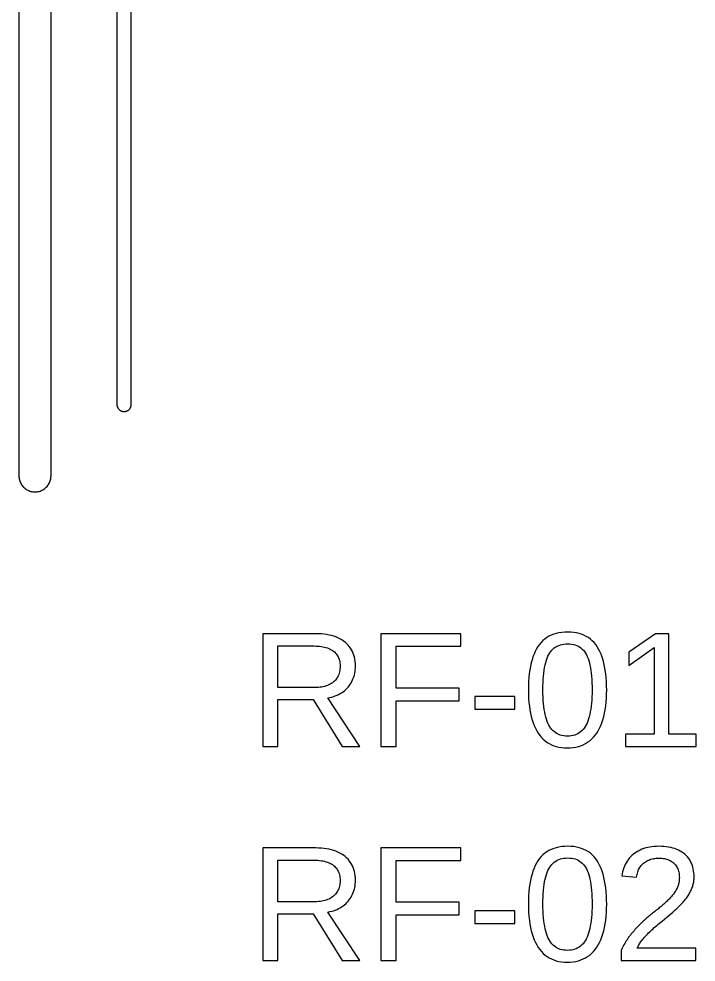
# Model space of a CAD drawing. Extents: x -27 to 133, y -77 to 15.
# Drawn here: x -0.23 to 9.26, y -52.81 to -39.6 of the extents above; entities that cross this region are included whole.
import ezdxf

# ---------------------------------------------------------------- set-up
doc = ezdxf.new("R2010")
doc.units = 0
doc.layers.get('0').update_dxf_attribs({"linetype": 'CONTINUOUS'})

msp = doc.modelspace()

# ---------------------------------------------------------------- linework, layer by layer
for points in [[(-0.225, -18.935), (-0.225, -46), (-0.22452, -46.0147), (-0.22307, -46.0294), (-0.22068, -46.0439), (-0.21733, -46.0582), (-0.21306, -46.0723), (-0.20787, -46.0861), (-0.2018, -46.0995), (-0.19486, -46.1125), (-0.18708, -46.125), (-0.1785, -46.137), (-0.16916, -46.1484), (-0.1591, -46.1591), (-0.14835, -46.1692), (-0.13697, -46.1785), (-0.125, -46.1871), (-0.1125, -46.1949), (-0.09952, -46.2018), (-0.0861, -46.2079), (-0.07232, -46.2131), (-0.05823, -46.2173), (-0.0439, -46.2207), (-0.02937, -46.2231), (-0.01472, -46.2245), (0, -46.225), (0.01472, -46.2245), (0.02937, -46.2231), (0.0439, -46.2207), (0.05823, -46.2173), (0.07232, -46.2131), (0.0861, -46.2079), (0.09952, -46.2018), (0.1125, -46.1949), (0.125, -46.1871), (0.13697, -46.1785), (0.14835, -46.1692), (0.1591, -46.1591), (0.16916, -46.1484), (0.1785, -46.137), (0.18708, -46.125), (0.19486, -46.1125), (0.2018, -46.0995), (0.20787, -46.0861), (0.21306, -46.0723), (0.21733, -46.0582), (0.22068, -46.0439), (0.22307, -46.0294), (0.22452, -46.0147), (0.225, -46), (0.225, -0.225)], [(1.14766, -21.3061), (1.14766, -45), (1.14787, -45.0065), (1.14851, -45.0131), (1.14958, -45.0195), (1.15106, -45.0259), (1.15296, -45.0321), (1.15527, -45.0383), (1.15797, -45.0442), (1.16105, -45.05), (1.16451, -45.0556), (1.16832, -45.0609), (1.17247, -45.0659), (1.17695, -45.0707), (1.18172, -45.0752), (1.18678, -45.0793), (1.1921, -45.0831), (1.19766, -45.0866), (1.20343, -45.0897), (1.20939, -45.0924), (1.21551, -45.0947), (1.22177, -45.0966), (1.22815, -45.0981), (1.2346, -45.0991), (1.24112, -45.0998), (1.24766, -45.1), (1.2542, -45.0998), (1.26071, -45.0991), (1.26717, -45.0981), (1.27354, -45.0966), (1.2798, -45.0947), (1.28592, -45.0924), (1.29189, -45.0897), (1.29766, -45.0866), (1.30321, -45.0831), (1.30853, -45.0793), (1.31359, -45.0752), (1.31837, -45.0707), (1.32284, -45.0659), (1.32699, -45.0609), (1.3308, -45.0556), (1.33426, -45.05), (1.33734, -45.0442), (1.34004, -45.0383), (1.34235, -45.0321), (1.34425, -45.0259), (1.34573, -45.0195), (1.3468, -45.0131), (1.34744, -45.0065), (1.34766, -45), (1.34766, -21.7952)]]:
    msp.add_lwpolyline(points)
for points in [[(3.40169, -49.1343), (3.89288, -49.1343), (4.30241, -49.7888), (4.54857, -49.7888), (4.10101, -49.1097), (4.12826, -49.1043), (4.1546, -49.0979), (4.18001, -49.0905), (4.2045, -49.082), (4.22807, -49.0725), (4.25072, -49.0619), (4.27246, -49.0503), (4.29327, -49.0376), (4.31316, -49.0239), (4.33213, -49.0092), (4.35018, -48.9933), (4.36731, -48.9765), (4.38352, -48.9586), (4.39867, -48.9399), (4.4126, -48.9204), (4.42533, -48.9004), (4.43684, -48.8796), (4.44714, -48.8582), (4.45622, -48.8362), (4.4641, -48.8135), (4.47076, -48.7901), (4.47621, -48.766), (4.48046, -48.7413), (4.48348, -48.7159), (4.4853, -48.6899), (4.48591, -48.6632), (4.48505, -48.6311), (4.48248, -48.6), (4.47819, -48.5701), (4.47219, -48.5412), (4.46447, -48.5135), (4.45504, -48.4869), (4.44389, -48.4614), (4.43103, -48.4369), (4.41646, -48.4136), (4.40017, -48.3914), (4.38216, -48.3703), (4.36244, -48.3503), (4.341, -48.3315), (4.318, -48.3138), (4.29355, -48.2976), (4.26767, -48.2828), (4.24035, -48.2694), (4.21159, -48.2574), (4.1814, -48.2468), (4.14977, -48.2377), (4.1167, -48.2299), (4.0822, -48.2236), (4.04625, -48.2186), (4.00888, -48.2151), (3.97006, -48.213), (3.92981, -48.2123), (3.18798, -48.2123), (3.18798, -49.7888), (3.40169, -49.7888)], [(5.05666, -49.1499), (5.93611, -49.1499), (5.93611, -48.9732), (5.05666, -48.9732), (5.05666, -48.3868), (5.96297, -48.3868), (5.96297, -48.2123), (4.84295, -48.2123), (4.84295, -49.7888), (5.05666, -49.7888)], [(7.49342, -49.81), (7.5329, -49.8063), (7.5708, -49.8001), (7.60714, -49.7915), (7.64191, -49.7804), (7.6751, -49.7669), (7.70673, -49.7509), (7.73679, -49.7324), (7.76528, -49.7115), (7.79221, -49.6881), (7.81756, -49.6622), (7.84134, -49.6339), (7.86356, -49.6031), (7.88416, -49.57), (7.90312, -49.5346), (7.92043, -49.4971), (7.9361, -49.4573), (7.95011, -49.4154), (7.96247, -49.3712), (7.97319, -49.3248), (7.98226, -49.2762), (7.98968, -49.2254), (7.99545, -49.1723), (7.99957, -49.1171), (8.00204, -49.0597), (8.00287, -49), (8.00208, -48.9394), (7.99973, -48.8811), (7.9958, -48.8251), (7.99031, -48.7715), (7.98325, -48.7201), (7.97462, -48.6712), (7.96442, -48.6245), (7.95265, -48.5802), (7.93932, -48.5382), (7.92441, -48.4985), (7.90793, -48.4612), (7.88989, -48.4262), (7.87027, -48.3936), (7.84901, -48.3633), (7.82602, -48.3354), (7.80131, -48.31), (7.77486, -48.2869), (7.74669, -48.2663), (7.71679, -48.2482), (7.68516, -48.2324), (7.6518, -48.2191), (7.61671, -48.2082), (7.5799, -48.1997), (7.54136, -48.1936), (7.50109, -48.19), (7.45909, -48.1888), (7.41593, -48.19), (7.3746, -48.1936), (7.33508, -48.1996), (7.29739, -48.208), (7.26151, -48.2188), (7.22746, -48.2319), (7.19522, -48.2475), (7.16481, -48.2655), (7.13622, -48.2859), (7.10945, -48.3086), (7.0845, -48.3338), (7.06137, -48.3614), (7.04006, -48.3913), (7.02044, -48.4237), (7.0024, -48.4584), (6.98592, -48.4956), (6.97101, -48.5352), (6.95768, -48.5772), (6.94591, -48.6216), (6.93571, -48.6685), (6.92708, -48.7177), (6.92002, -48.7693), (6.91453, -48.8234), (6.9106, -48.8798), (6.90825, -48.9387), (6.90746, -49), (6.90827, -49.06), (6.91069, -49.1177), (6.91473, -49.1732), (6.92039, -49.2264), (6.92766, -49.2774), (6.93654, -49.3261), (6.94704, -49.3726), (6.95916, -49.4168), (6.97289, -49.4588), (6.98824, -49.4985), (7.0052, -49.536), (7.02378, -49.5712), (7.04397, -49.6042), (7.06577, -49.6348), (7.08917, -49.663), (7.11418, -49.6887), (7.14079, -49.712), (7.169, -49.7328), (7.19882, -49.7512), (7.23023, -49.7671), (7.26325, -49.7806), (7.29787, -49.7916), (7.33409, -49.8002), (7.37192, -49.8063), (7.41135, -49.81), (7.45238, -49.8112)], [(9.255, -49.6176), (8.87123, -49.6176), (8.87123, -48.2123), (8.68549, -48.2123), (8.31288, -48.4685), (8.31288, -48.6587), (8.66869, -48.4047), (8.66869, -49.6176), (8.26701, -49.6176), (8.26701, -49.7888), (9.255, -49.7888)], [(7.42763, -49.6458), (7.40181, -49.6431), (7.37713, -49.6385), (7.3536, -49.632), (7.33121, -49.6237), (7.30997, -49.6136), (7.28987, -49.6016), (7.27092, -49.5878), (7.25311, -49.5722), (7.23645, -49.5547), (7.22094, -49.5354), (7.20657, -49.5142), (7.19334, -49.4912), (7.18118, -49.4662), (7.16999, -49.4391), (7.15977, -49.4098), (7.15052, -49.3784), (7.14225, -49.3449), (7.13495, -49.3093), (7.12862, -49.2715), (7.12327, -49.2316), (7.11889, -49.1895), (7.11549, -49.1453), (7.11305, -49.099), (7.11159, -49.0506), (7.11111, -49), (7.11159, -48.948), (7.11303, -48.8982), (7.11543, -48.8508), (7.11879, -48.8057), (7.12311, -48.7628), (7.12839, -48.7223), (7.13463, -48.6841), (7.14182, -48.6482), (7.14998, -48.6146), (7.1591, -48.5833), (7.16918, -48.5543), (7.18022, -48.5276), (7.19222, -48.5032), (7.20532, -48.4809), (7.21966, -48.4603), (7.23524, -48.4415), (7.25205, -48.4246), (7.2701, -48.4094), (7.28939, -48.396), (7.30992, -48.3843), (7.33169, -48.3745), (7.35469, -48.3665), (7.37894, -48.3602), (7.40442, -48.3557), (7.43114, -48.3531), (7.45909, -48.3522), (7.48637, -48.3531), (7.51244, -48.3558), (7.5373, -48.3603), (7.56094, -48.3667), (7.58337, -48.3748), (7.6046, -48.3848), (7.62461, -48.3966), (7.64341, -48.4102), (7.66099, -48.4256), (7.67737, -48.4429), (7.69254, -48.4619), (7.70649, -48.4828), (7.71923, -48.5054), (7.7309, -48.5301), (7.74164, -48.5571), (7.75144, -48.5862), (7.76031, -48.6176), (7.76824, -48.6512), (7.77525, -48.687), (7.78131, -48.725), (7.78645, -48.7653), (7.79065, -48.8078), (7.79392, -48.8525), (7.79625, -48.8994), (7.79765, -48.9486), (7.79812, -49), (7.79763, -49.0496), (7.79616, -49.0972), (7.79371, -49.1428), (7.79028, -49.1863), (7.78587, -49.2279), (7.78048, -49.2674), (7.77411, -49.305), (7.76676, -49.3405), (7.75843, -49.374), (7.74913, -49.4055), (7.73884, -49.4349), (7.72757, -49.4624), (7.71532, -49.4879), (7.70202, -49.5114), (7.68759, -49.533), (7.67204, -49.5527), (7.65536, -49.5706), (7.63756, -49.5866), (7.61863, -49.6007), (7.59857, -49.6129), (7.57739, -49.6232), (7.55509, -49.6317), (7.53165, -49.6383), (7.5071, -49.643), (7.48141, -49.6458), (7.4546, -49.6467)], [(3.40169, -48.3835), (3.90856, -48.3835), (3.93509, -48.3839), (3.96066, -48.3852), (3.98525, -48.3873), (4.00887, -48.3903), (4.03151, -48.3942), (4.05319, -48.3989), (4.07388, -48.4044), (4.09361, -48.4108), (4.11236, -48.4181), (4.13014, -48.4262), (4.14695, -48.4352), (4.16278, -48.445), (4.17764, -48.4556), (4.19146, -48.4671), (4.20418, -48.4794), (4.21579, -48.4924), (4.22629, -48.5063), (4.23569, -48.5208), (4.24399, -48.5362), (4.25117, -48.5523), (4.25726, -48.5693), (4.26223, -48.5869), (4.2661, -48.6054), (4.26887, -48.6246), (4.27052, -48.6447), (4.27108, -48.6654), (4.27053, -48.6869), (4.26889, -48.7077), (4.26616, -48.7277), (4.26234, -48.7469), (4.25742, -48.7654), (4.25141, -48.7831), (4.24431, -48.8001), (4.23612, -48.8164), (4.22683, -48.8319), (4.21645, -48.8467), (4.20498, -48.8607), (4.19242, -48.8739), (4.17876, -48.8864), (4.16411, -48.8981), (4.14855, -48.9088), (4.13208, -48.9186), (4.1147, -48.9275), (4.09642, -48.9354), (4.07723, -48.9424), (4.05713, -48.9485), (4.03613, -48.9536), (4.01422, -48.9578), (3.9914, -48.9611), (3.96767, -48.9634), (3.94304, -48.9649), (3.9175, -48.9653), (3.40169, -48.9653)], [(6.71608, -49.0906), (6.15663, -49.0906), (6.15663, -49.2697), (6.71608, -49.2697)], [(3.40169, -52.1343), (3.89288, -52.1343), (4.30241, -52.7888), (4.54857, -52.7888), (4.10101, -52.1097), (4.12826, -52.1043), (4.1546, -52.0979), (4.18001, -52.0905), (4.2045, -52.082), (4.22807, -52.0725), (4.25072, -52.0619), (4.27246, -52.0503), (4.29327, -52.0376), (4.31316, -52.0239), (4.33213, -52.0092), (4.35018, -51.9933), (4.36731, -51.9765), (4.38352, -51.9586), (4.39867, -51.9399), (4.4126, -51.9204), (4.42533, -51.9004), (4.43684, -51.8796), (4.44714, -51.8582), (4.45622, -51.8362), (4.4641, -51.8135), (4.47076, -51.7901), (4.47621, -51.766), (4.48046, -51.7413), (4.48348, -51.7159), (4.4853, -51.6899), (4.48591, -51.6632), (4.48505, -51.6311), (4.48248, -51.6), (4.47819, -51.5701), (4.47219, -51.5412), (4.46447, -51.5135), (4.45504, -51.4869), (4.44389, -51.4614), (4.43103, -51.4369), (4.41646, -51.4136), (4.40017, -51.3914), (4.38216, -51.3703), (4.36244, -51.3503), (4.341, -51.3315), (4.318, -51.3138), (4.29355, -51.2976), (4.26767, -51.2828), (4.24035, -51.2694), (4.21159, -51.2574), (4.1814, -51.2468), (4.14977, -51.2377), (4.1167, -51.2299), (4.0822, -51.2236), (4.04625, -51.2186), (4.00888, -51.2151), (3.97006, -51.213), (3.92981, -51.2123), (3.18798, -51.2123), (3.18798, -52.7888), (3.40169, -52.7888)], [(5.05666, -52.1499), (5.93611, -52.1499), (5.93611, -51.9732), (5.05666, -51.9732), (5.05666, -51.3868), (5.96297, -51.3868), (5.96297, -51.2123), (4.84295, -51.2123), (4.84295, -52.7888), (5.05666, -52.7888)], [(7.49342, -52.81), (7.5329, -52.8063), (7.5708, -52.8001), (7.60714, -52.7915), (7.64191, -52.7804), (7.6751, -52.7669), (7.70673, -52.7509), (7.73679, -52.7324), (7.76528, -52.7115), (7.79221, -52.6881), (7.81756, -52.6622), (7.84134, -52.6339), (7.86356, -52.6031), (7.88416, -52.57), (7.90312, -52.5346), (7.92043, -52.4971), (7.9361, -52.4573), (7.95011, -52.4154), (7.96247, -52.3712), (7.97319, -52.3248), (7.98226, -52.2762), (7.98968, -52.2254), (7.99545, -52.1723), (7.99957, -52.1171), (8.00204, -52.0597), (8.00287, -52), (8.00208, -51.9394), (7.99973, -51.8811), (7.9958, -51.8251), (7.99031, -51.7715), (7.98325, -51.7201), (7.97462, -51.6712), (7.96442, -51.6245), (7.95265, -51.5802), (7.93932, -51.5382), (7.92441, -51.4985), (7.90793, -51.4612), (7.88989, -51.4262), (7.87027, -51.3936), (7.84901, -51.3633), (7.82602, -51.3354), (7.80131, -51.31), (7.77486, -51.2869), (7.74669, -51.2663), (7.71679, -51.2482), (7.68516, -51.2324), (7.6518, -51.2191), (7.61671, -51.2082), (7.5799, -51.1997), (7.54136, -51.1936), (7.50109, -51.19), (7.45909, -51.1888), (7.41593, -51.19), (7.3746, -51.1936), (7.33508, -51.1996), (7.29739, -51.208), (7.26151, -51.2188), (7.22746, -51.2319), (7.19522, -51.2475), (7.16481, -51.2655), (7.13622, -51.2859), (7.10945, -51.3086), (7.0845, -51.3338), (7.06137, -51.3614), (7.04006, -51.3913), (7.02044, -51.4237), (7.0024, -51.4584), (6.98592, -51.4956), (6.97101, -51.5352), (6.95768, -51.5772), (6.94591, -51.6216), (6.93571, -51.6685), (6.92708, -51.7177), (6.92002, -51.7693), (6.91453, -51.8234), (6.9106, -51.8798), (6.90825, -51.9387), (6.90746, -52), (6.90827, -52.06), (6.91069, -52.1177), (6.91473, -52.1732), (6.92039, -52.2264), (6.92766, -52.2774), (6.93654, -52.3261), (6.94704, -52.3726), (6.95916, -52.4168), (6.97289, -52.4588), (6.98824, -52.4985), (7.0052, -52.536), (7.02378, -52.5712), (7.04397, -52.6042), (7.06577, -52.6348), (7.08917, -52.663), (7.11418, -52.6887), (7.14079, -52.712), (7.169, -52.7328), (7.19882, -52.7512), (7.23023, -52.7671), (7.26325, -52.7806), (7.29787, -52.7916), (7.33409, -52.8002), (7.37192, -52.8063), (7.41135, -52.81), (7.45238, -52.8112)], [(9.25165, -52.6176), (8.42926, -52.6176), (8.43467, -52.6056), (8.44059, -52.5934), (8.44701, -52.5812), (8.45394, -52.5689), (8.46137, -52.5565), (8.4693, -52.544), (8.47773, -52.5315), (8.48667, -52.5189), (8.49611, -52.5062), (8.50605, -52.4935), (8.5165, -52.4807), (8.52745, -52.4678), (8.5389, -52.4548), (8.55092, -52.4417), (8.56356, -52.4284), (8.57682, -52.4147), (8.5907, -52.4009), (8.60521, -52.3868), (8.62034, -52.3724), (8.63609, -52.3579), (8.65246, -52.343), (8.66946, -52.3279), (8.68708, -52.3126), (8.70532, -52.2971), (8.72418, -52.2812), (8.74367, -52.2652), (8.77875, -52.2365), (8.81205, -52.209), (8.84355, -52.1827), (8.87328, -52.1576), (8.90121, -52.1336), (8.92735, -52.1108), (8.95171, -52.0892), (8.97428, -52.0688), (8.99506, -52.0495), (9.01406, -52.0315), (9.03127, -52.0146), (9.04669, -51.9989), (9.06032, -51.9843), (9.07281, -51.9704), (9.08483, -51.9565), (9.09636, -51.9425), (9.1074, -51.9286), (9.11797, -51.9146), (9.12805, -51.9007), (9.13764, -51.8867), (9.14676, -51.8728), (9.15539, -51.8588), (9.16353, -51.8449), (9.1712, -51.831), (9.17838, -51.817), (9.18507, -51.8031), (9.19128, -51.7891), (9.19699, -51.7752), (9.20221, -51.7612), (9.20692, -51.7472), (9.21114, -51.7332), (9.21487, -51.7192), (9.2181, -51.7051), (9.22083, -51.6911), (9.22306, -51.677), (9.2248, -51.663), (9.22604, -51.6489), (9.22679, -51.6348), (9.22703, -51.6207), (9.22628, -51.5894), (9.224, -51.5592), (9.22021, -51.5302), (9.2149, -51.5023), (9.20808, -51.4754), (9.19974, -51.4498), (9.18989, -51.4252), (9.17851, -51.4017), (9.16563, -51.3794), (9.15122, -51.3582), (9.1353, -51.3381), (9.11786, -51.3191), (9.09891, -51.3012), (9.07855, -51.2846), (9.05689, -51.2693), (9.03392, -51.2553), (9.00964, -51.2427), (8.98406, -51.2314), (8.95718, -51.2214), (8.92899, -51.2127), (8.8995, -51.2054), (8.86871, -51.1994), (8.83661, -51.1948), (8.8032, -51.1915), (8.76849, -51.1895), (8.73248, -51.1888), (8.69955, -51.1895), (8.66755, -51.1914), (8.63649, -51.1948), (8.60636, -51.1994), (8.57717, -51.2053), (8.54891, -51.2126), (8.52158, -51.2212), (8.49519, -51.2312), (8.46973, -51.2424), (8.4452, -51.255), (8.4216, -51.2689), (8.39894, -51.2841), (8.37722, -51.3007), (8.35664, -51.3184), (8.33744, -51.337), (8.31961, -51.3564), (8.30314, -51.3769), (8.28805, -51.3982), (8.27433, -51.4204), (8.26198, -51.4436), (8.251, -51.4676), (8.24139, -51.4926), (8.23315, -51.5185), (8.22628, -51.5453), (8.22078, -51.573), (8.21666, -51.6017), (8.42254, -51.6207), (8.42519, -51.6016), (8.42865, -51.5831), (8.43292, -51.5654), (8.438, -51.5482), (8.44391, -51.5318), (8.45062, -51.516), (8.45815, -51.5009), (8.4665, -51.4865), (8.47566, -51.4727), (8.48563, -51.4596), (8.49642, -51.4472), (8.50802, -51.4354), (8.52044, -51.4243), (8.53353, -51.414), (8.54716, -51.4045), (8.56132, -51.3958), (8.57603, -51.3879), (8.59126, -51.3809), (8.60704, -51.3747), (8.62335, -51.3693), (8.6402, -51.3647), (8.65758, -51.361), (8.6755, -51.3581), (8.69396, -51.356), (8.71295, -51.3548), (8.73248, -51.3544), (8.75296, -51.3548), (8.77273, -51.3561), (8.79181, -51.3582), (8.81018, -51.3612), (8.82785, -51.365), (8.84482, -51.3696), (8.86108, -51.3752), (8.87665, -51.3815), (8.89151, -51.3887), (8.90567, -51.3968), (8.91913, -51.4057), (8.93189, -51.4154), (8.94394, -51.426), (8.9552, -51.4374), (8.96556, -51.4494), (8.97501, -51.4621), (8.98357, -51.4756), (8.99122, -51.4897), (8.99798, -51.5045), (9.00383, -51.52), (9.00878, -51.5362), (9.01284, -51.553), (9.01599, -51.5706), (9.01824, -51.5889), (9.01959, -51.6078), (9.02004, -51.6274), (9.01978, -51.6421), (9.019, -51.6565), (9.01769, -51.6707), (9.01586, -51.6847), (9.0135, -51.6984), (9.01063, -51.7119), (9.00723, -51.7252), (9.0033, -51.7382), (8.99886, -51.751), (8.99389, -51.7635), (8.98839, -51.7758), (8.98238, -51.7879), (8.97584, -51.7997), (8.96888, -51.8114), (8.96159, -51.823), (8.95398, -51.8345), (8.94604, -51.8459), (8.93778, -51.8573), (8.9292, -51.8685), (8.92029, -51.8797), (8.91105, -51.8908), (8.9015, -51.9019), (8.89162, -51.9128), (8.88141, -51.9237), (8.87088, -51.9345), (8.86002, -51.9452), (8.8489, -51.9559), (8.83758, -51.9665), (8.82605, -51.9772), (8.81432, -51.9879), (8.80237, -51.9985), (8.79023, -52.0092), (8.77788, -52.0199), (8.76532, -52.0306), (8.75256, -52.0412), (8.73959, -52.0519), (8.72642, -52.0626), (8.71305, -52.0732), (8.69946, -52.0839), (8.68577, -52.0947), (8.67205, -52.1055), (8.65832, -52.1166), (8.64456, -52.1277), (8.63079, -52.139), (8.617, -52.1505), (8.60318, -52.162), (8.58935, -52.1737), (8.57549, -52.1856), (8.56162, -52.1976), (8.54772, -52.2097), (8.53381, -52.222), (8.51988, -52.2344), (8.50599, -52.247), (8.49219, -52.2598), (8.4785, -52.2729), (8.4649, -52.2861), (8.45141, -52.2996), (8.43801, -52.3133), (8.42471, -52.3273), (8.41152, -52.3415), (8.39842, -52.3559), (8.38541, -52.3705), (8.37251, -52.3853), (8.35971, -52.4004), (8.34701, -52.4157), (8.3345, -52.4313), (8.3223, -52.4472), (8.31039, -52.4635), (8.29878, -52.4802), (8.28747, -52.4973), (8.27646, -52.5147), (8.26575, -52.5324), (8.25533, -52.5506), (8.24521, -52.5691), (8.23539, -52.588), (8.22587, -52.6072), (8.21664, -52.6268), (8.20771, -52.6467), (8.20771, -52.7888), (9.25165, -52.7888)], [(3.40169, -51.3835), (3.90856, -51.3835), (3.93509, -51.3839), (3.96066, -51.3852), (3.98525, -51.3873), (4.00887, -51.3903), (4.03151, -51.3942), (4.05319, -51.3989), (4.07388, -51.4044), (4.09361, -51.4108), (4.11236, -51.4181), (4.13014, -51.4262), (4.14695, -51.4352), (4.16278, -51.445), (4.17764, -51.4556), (4.19146, -51.4671), (4.20418, -51.4794), (4.21579, -51.4924), (4.22629, -51.5063), (4.23569, -51.5208), (4.24399, -51.5362), (4.25117, -51.5523), (4.25726, -51.5693), (4.26223, -51.5869), (4.2661, -51.6054), (4.26887, -51.6246), (4.27052, -51.6447), (4.27108, -51.6654), (4.27053, -51.6869), (4.26889, -51.7077), (4.26616, -51.7277), (4.26234, -51.7469), (4.25742, -51.7654), (4.25141, -51.7831), (4.24431, -51.8001), (4.23612, -51.8164), (4.22683, -51.8319), (4.21645, -51.8467), (4.20498, -51.8607), (4.19242, -51.8739), (4.17876, -51.8864), (4.16411, -51.8981), (4.14855, -51.9088), (4.13208, -51.9186), (4.1147, -51.9275), (4.09642, -51.9354), (4.07723, -51.9424), (4.05713, -51.9485), (4.03613, -51.9536), (4.01422, -51.9578), (3.9914, -51.9611), (3.96767, -51.9634), (3.94304, -51.9649), (3.9175, -51.9653), (3.40169, -51.9653)], [(7.42763, -52.6458), (7.40181, -52.6431), (7.37713, -52.6385), (7.3536, -52.632), (7.33121, -52.6237), (7.30997, -52.6136), (7.28987, -52.6016), (7.27092, -52.5878), (7.25311, -52.5722), (7.23645, -52.5547), (7.22094, -52.5354), (7.20657, -52.5142), (7.19334, -52.4912), (7.18118, -52.4662), (7.16999, -52.4391), (7.15977, -52.4098), (7.15052, -52.3784), (7.14225, -52.3449), (7.13495, -52.3093), (7.12862, -52.2715), (7.12327, -52.2316), (7.11889, -52.1895), (7.11549, -52.1453), (7.11305, -52.099), (7.11159, -52.0506), (7.11111, -52), (7.11159, -51.948), (7.11303, -51.8982), (7.11543, -51.8508), (7.11879, -51.8057), (7.12311, -51.7628), (7.12839, -51.7223), (7.13463, -51.6841), (7.14182, -51.6482), (7.14998, -51.6146), (7.1591, -51.5833), (7.16918, -51.5543), (7.18022, -51.5276), (7.19222, -51.5032), (7.20532, -51.4809), (7.21966, -51.4603), (7.23524, -51.4415), (7.25205, -51.4246), (7.2701, -51.4094), (7.28939, -51.396), (7.30992, -51.3843), (7.33169, -51.3745), (7.35469, -51.3665), (7.37894, -51.3602), (7.40442, -51.3557), (7.43114, -51.3531), (7.45909, -51.3522), (7.48637, -51.3531), (7.51244, -51.3558), (7.5373, -51.3603), (7.56094, -51.3667), (7.58337, -51.3748), (7.6046, -51.3848), (7.62461, -51.3966), (7.64341, -51.4102), (7.66099, -51.4256), (7.67737, -51.4429), (7.69254, -51.4619), (7.70649, -51.4828), (7.71923, -51.5054), (7.7309, -51.5301), (7.74164, -51.5571), (7.75144, -51.5862), (7.76031, -51.6176), (7.76824, -51.6512), (7.77525, -51.687), (7.78131, -51.725), (7.78645, -51.7653), (7.79065, -51.8078), (7.79392, -51.8525), (7.79625, -51.8994), (7.79765, -51.9486), (7.79812, -52), (7.79763, -52.0496), (7.79616, -52.0972), (7.79371, -52.1428), (7.79028, -52.1863), (7.78587, -52.2279), (7.78048, -52.2674), (7.77411, -52.305), (7.76676, -52.3405), (7.75843, -52.374), (7.74913, -52.4055), (7.73884, -52.4349), (7.72757, -52.4624), (7.71532, -52.4879), (7.70202, -52.5114), (7.68759, -52.533), (7.67204, -52.5527), (7.65536, -52.5706), (7.63756, -52.5866), (7.61863, -52.6007), (7.59857, -52.6129), (7.57739, -52.6232), (7.55509, -52.6317), (7.53165, -52.6383), (7.5071, -52.643), (7.48141, -52.6458), (7.4546, -52.6467)], [(6.71608, -52.0906), (6.15663, -52.0906), (6.15663, -52.2697), (6.71608, -52.2697)]]:
    msp.add_lwpolyline(points, close=True)

doc.saveas('drawing.dxf')
